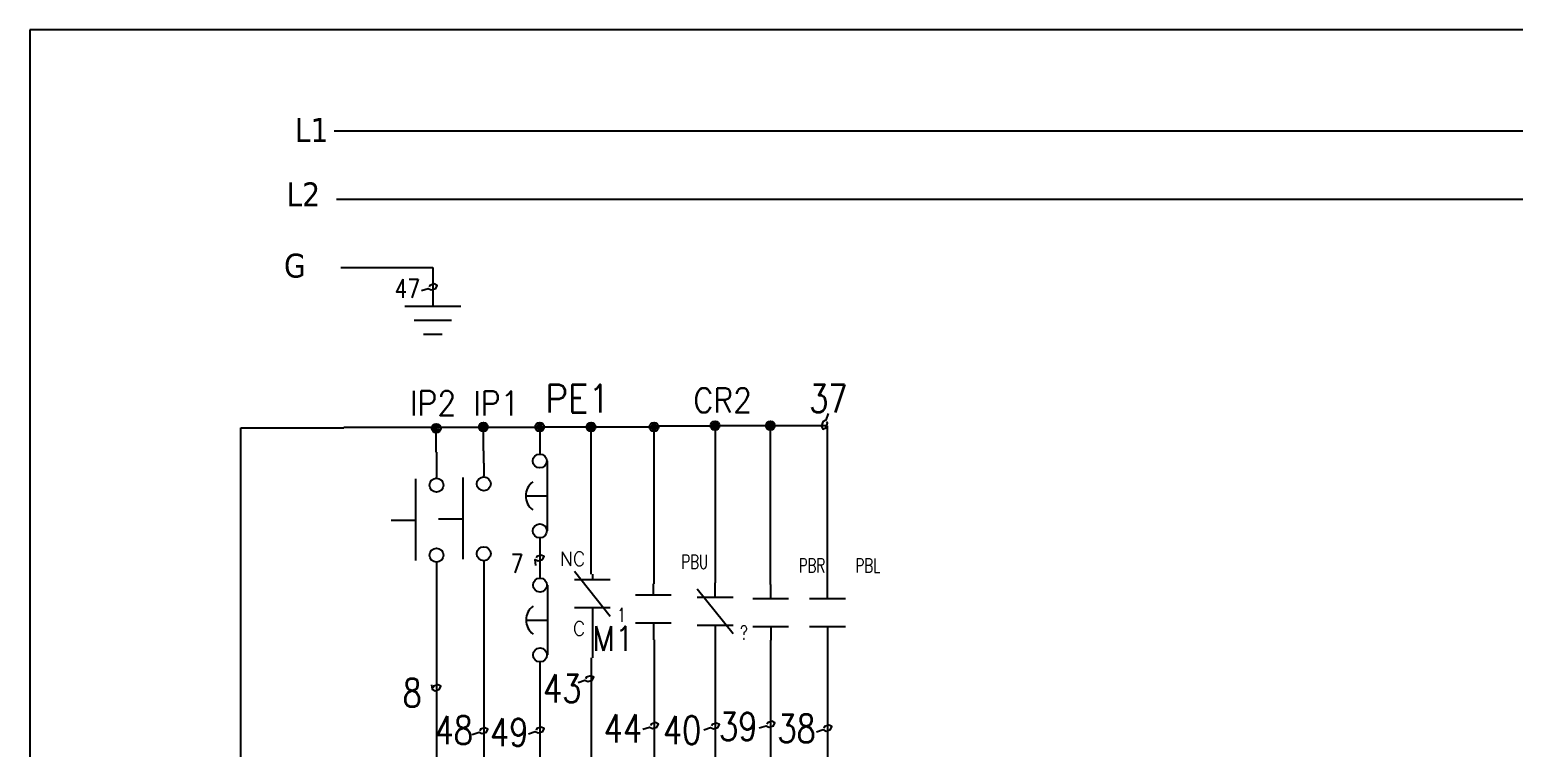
# Model space of a CAD drawing. Header units: millimetres. Extents: x 123.5 to 144.3, y 105.4 to 121.6.
# Drawn here: x 123.51 to 133.45, y 116.78 to 121.59 of the extents above; entities that cross this region are included whole.
import ezdxf
from ezdxf.enums import TextEntityAlignment as Align

# ---------------------------------------------------------------- set-up
doc = ezdxf.new("R2010")
doc.units = ezdxf.units.MM
for name, color, linetype in [('BLK_12AWG', 7, 'Continuous'), ('LOC', 8, 'Continuous'), ('SYMS', 7, 'Continuous'), ('TAGS', 250, 'Continuous'), ('TERMS', 250, 'Continuous'), ('WIREFIXED', 7, 'Continuous'), ('WIRES', 7, 'Continuous'), ('XREFCHILD', 134, 'Continuous')]:
    doc.layers.add(name, color=color, linetype=linetype)
doc.styles.get("Standard").update_dxf_attribs({"font": 'tahoma.ttf'})
doc.styles.add('WD', font='romans.shx')

# ---------------------------------------------------------------- blocks, each defined once
blk = doc.blocks.new('VPB12M')
for p, q in [((0.0343, -0.1562), (0.0343, 0.1562)), ((-0.0646, 0), (0.0343, 0))]:
    blk.add_line(p, q)
for centre in [(0, 0.1562), (0, -0.1562)]:
    blk.add_circle(centre, 0.0312)
blk.add_arc((0.0156, 0), 0.0781, 126.8699, 233.1301)
at = {"style": 'WD'}
for tag, p, width in [('INST', (0.1269, 0.3434), 0.7), ('LOC', (0.1269, 0.1738), 0.7), ('TAG1', (0.1269, 0.0175), 0.9), ('XREF', (0.1287, -0.1369), 0.7), ('DESC1', (0.1287, -0.2889), 0.7), ('DESC2', (0.1287, -0.4451), 0.7)]:
    blk.add_attdef(tag, p, '', height=0.125, dxfattribs=dict(at, width=width))
at = {"linetype": 'Continuous', "style": 'WD'}
for tag, height, flags, p in [('TERM01', 0.125, 8, (-0.055, 0.2066)), ('CAT', 0.01, 9, (-0.1109, -0.0731)), ('MFG', 0.01, 9, (-0.1109, -0.0881))]:
    blk.add_attdef(tag, text='', height=height, dxfattribs=dict(at, flags=flags)).set_placement(p, align=Align.RIGHT)
at = {"color": 7, "style": 'WD', "flags": 1}
for tag, p in [('X2TERM01', (0, 0.1875)), ('X8TERM02', (0, -0.1875))]:
    blk.add_attdef(tag, p, '', height=0.0125, dxfattribs=at)
at = {"color": 7, "style": 'WD'}
for tag, p in [('X4LINK', (-0.1406, 0)), ('X1LINK', (0.125, 0))]:
    blk.add_attdef(tag, p, '', height=0.01, dxfattribs=at)
at = {"style": 'WD'}
for tag, flags, p in [('CONTACT', 1, (-0.1109, -0.0531)), ('FAMILY', 9, (-0.1109, -0.0365))]:
    blk.add_attdef(tag, text='', height=0.01, dxfattribs=dict(at, flags=flags)).set_placement(p, align=Align.RIGHT)
at = {"linetype": 'Continuous', "style": 'WD', "flags": 9}
blk.add_attdef('ASSYCODE', text='', height=0.01, dxfattribs=at).set_placement((-0.1247, -0.1056), align=Align.CENTER)
at = {"linetype": 'Continuous', "style": 'WD', "flags": 8}
blk.add_attdef('TERM02', text='', height=0.125, dxfattribs=at).set_placement((-0.0407, -0.2134), align=Align.TOP_RIGHT)
blk = doc.blocks.new('WDDOT')
for radius in [0.03, 0.0187, 0.00929]:
    blk.add_circle((0, 0), radius)
blk = doc.blocks.new('VMS22')
at = {"linetype": 'Continuous'}
for p, q in [((-0.08, 0.1), (0.08, -0.1)), ((-0.08, 0.0625), (0.08, 0.0625)), ((-0.08, -0.0625), (0.08, -0.0625))]:
    blk.add_line(p, q, dxfattribs=at)
at = {"style": 'WD'}
for tag, p, height, width in [('INST', (0.125, 0.1785), 0.0625, 0.7), ('LOC', (0.125, 0.0938), 0.0625, 0.7), ('TAG2', (0.1095, -0.0393), 0.1094, 0.9), ('XREF', (0.1115, -0.1263), 0.0625, 0.7), ('DESC1', (0.1115, -0.2157), 0.0625, 0.7), ('DESC2', (0.1115, -0.3006), 0.0625, 0.7)]:
    blk.add_attdef(tag, p, '', height=height, dxfattribs=dict(at, width=width))
at = {"linetype": 'Continuous', "style": 'WD', "flags": 8}
blk.add_attdef('TERM01', text='', height=0.0625, dxfattribs=at).set_placement((-0.0312, 0.125), align=Align.RIGHT)
at = {"color": 7, "style": 'WD', "flags": 1}
for tag, p in [('X2TERM01', (0, 0.0625)), ('X8TERM02', (0, -0.0625))]:
    blk.add_attdef(tag, p, '', height=0.0109, dxfattribs=at)
at = {"style": 'WD'}
for tag, p, flags in [('FAMILY', (-0.1522, -0.001), 9), ('CONTACT', (-0.1522, -0.0177), 1)]:
    blk.add_attdef(tag, p, '', height=0.01, dxfattribs=dict(at, flags=flags))
at = {"color": 7, "style": 'WD'}
for tag, p in [('X4LINK', (-0.1406, 0)), ('X1LINK', (0.125, 0))]:
    blk.add_attdef(tag, p, '', height=0.01, dxfattribs=at)
at = {"linetype": 'Continuous', "style": 'WD', "flags": 8}
blk.add_attdef('TERM02', text='', height=0.0625, dxfattribs=at).set_placement((-0.0312, -0.125), align=Align.TOP_RIGHT)
blk = doc.blocks.new('WD_WNV')
at = {"style": 'WD', "flags": 1}
for tag, p in [('W01USER', (-0.0625, 0.0938)), ('W02USER', (-0.0625, 0.0859)), ('W03USER', (-0.0625, 0.0781)), ('W04USER', (-0.0625, 0.0703)), ('W05USER', (-0.0625, 0.0625)), ('W06USER', (-0.0625, 0.0547)), ('W07USER', (-0.0625, 0.0469)), ('W08USER', (-0.0625, 0.0391)), ('W09USER', (-0.0625, 0.0312)), ('W10USER', (-0.0625, 0.0234))]:
    blk.add_attdef(tag, text='', height=0.005, dxfattribs=at).set_placement(p, align=Align.CENTER)
at = {"linetype": 'Continuous', "style": 'WD', "width": 0.8}
blk.add_attdef('WIRENO', text='', height=0.125, dxfattribs=at).set_placement((-0.05, 0), align=Align.MIDDLE_RIGHT)
blk = doc.blocks.new('VCR22')
at = {"linetype": 'Continuous'}
for p, q in [((-0.08, 0.1), (0.08, -0.1)), ((-0.08, 0.0625), (0.08, 0.0625)), ((-0.08, -0.0625), (0.08, -0.0625))]:
    blk.add_line(p, q, dxfattribs=at)
at = {"style": 'WD'}
for tag, p, height, width in [('INST', (0.125, 0.1785), 0.0625, 0.7), ('LOC', (0.125, 0.0938), 0.0625, 0.7), ('TAG2', (0.1095, -0.0393), 0.1094, 0.9), ('XREF', (0.1115, -0.1263), 0.0625, 0.7), ('DESC1', (0.1115, -0.2157), 0.0625, 0.7), ('DESC2', (0.1115, -0.3006), 0.0625, 0.7)]:
    blk.add_attdef(tag, p, '', height=height, dxfattribs=dict(at, width=width))
at = {"linetype": 'Continuous', "style": 'WD', "flags": 8}
blk.add_attdef('TERM01', text='', height=0.0625, dxfattribs=at).set_placement((-0.0312, 0.125), align=Align.RIGHT)
at = {"color": 7, "style": 'WD', "flags": 1}
for tag, p in [('X2TERM01', (0, 0.0625)), ('X8TERM02', (0, -0.0625))]:
    blk.add_attdef(tag, p, '', height=0.0109, dxfattribs=at)
at = {"style": 'WD'}
for tag, p, flags in [('FAMILY', (-0.1522, -0.001), 9), ('CONTACT', (-0.1522, -0.0177), 1)]:
    blk.add_attdef(tag, p, '', height=0.01, dxfattribs=dict(at, flags=flags))
at = {"color": 7, "style": 'WD'}
for tag, p in [('X4LINK', (-0.1406, 0)), ('X1LINK', (0.125, 0))]:
    blk.add_attdef(tag, p, '', height=0.01, dxfattribs=at)
at = {"linetype": 'Continuous', "style": 'WD', "flags": 8}
blk.add_attdef('TERM02', text='', height=0.0625, dxfattribs=at).set_placement((-0.0312, -0.125), align=Align.TOP_RIGHT)
blk = doc.blocks.new('VPB11')
for p, q in [((-0.0938, 0.1849), (-0.0938, -0.1801)), ((-0.2022, 0), (-0.0938, 0))]:
    blk.add_line(p, q)
for centre in [(0, 0.1562), (0, -0.1562)]:
    blk.add_circle(centre, 0.0312)
at = {"style": 'WD'}
for tag, p, height, width in [('INST', (0.2188, 0.2879), 0.0625, 0.7), ('LOC', (0.2188, 0.2031), 0.0625, 0.7), ('TAG1', (0.1269, 0.0644), 0.1094, 0.9), ('XREF', (0.1287, -0.0275), 0.0625, 0.7), ('DESC1', (0.1287, -0.117), 0.0625, 0.7), ('DESC2', (0.1287, -0.2018), 0.0625, 0.7)]:
    blk.add_attdef(tag, p, '', height=height, dxfattribs=dict(at, width=width))
at = {"linetype": 'Continuous', "style": 'WD'}
for tag, height, flags, p in [('TERM01', 0.0625, 8, (-0.055, 0.2066)), ('CAT', 0.01, 9, (-0.1421, -0.0731)), ('MFG', 0.01, 9, (-0.1421, -0.0881))]:
    blk.add_attdef(tag, text='', height=height, dxfattribs=dict(at, flags=flags)).set_placement(p, align=Align.RIGHT)
at = {"color": 7, "style": 'WD', "flags": 1}
for tag, p in [('X2TERM01', (0, 0.1875)), ('X8TERM02', (0, -0.1875))]:
    blk.add_attdef(tag, p, '', height=0.0109, dxfattribs=at)
at = {"color": 7, "style": 'WD'}
for tag, p in [('X4LINK', (-0.2656, 0)), ('X1LINK', (0, 0))]:
    blk.add_attdef(tag, p, '', height=0.01, dxfattribs=at)
at = {"style": 'WD'}
for tag, flags, p in [('CONTACT', 1, (-0.1421, -0.0531)), ('FAMILY', 9, (-0.1421, -0.0365))]:
    blk.add_attdef(tag, text='', height=0.01, dxfattribs=dict(at, flags=flags)).set_placement(p, align=Align.RIGHT)
at = {"linetype": 'Continuous', "style": 'WD', "flags": 9}
blk.add_attdef('ASSYCODE', text='', height=0.01, dxfattribs=at).set_placement((-0.1551, -0.1064), align=Align.CENTER)
at = {"linetype": 'Continuous', "style": 'WD', "flags": 8}
blk.add_attdef('TERM02', text='', height=0.0625, dxfattribs=at).set_placement((-0.0407, -0.2134), align=Align.TOP_RIGHT)
blk = doc.blocks.new('WD_WNH')
at = {"linetype": 'Continuous', "style": 'WD', "width": 0.8}
blk.add_attdef('WIRENO', text='', height=0.125, dxfattribs=at).set_placement((0, 0.0625), align=Align.CENTER)
at = {"style": 'WD', "flags": 1}
for tag, p in [('W01USER', (0, 0.0781)), ('W02USER', (0, 0.0703)), ('W03USER', (0, 0.0625)), ('W04USER', (0, 0.0547)), ('W05USER', (0, 0.0469)), ('W06USER', (0, 0.0391)), ('W07USER', (0, 0.0312)), ('W08USER', (0, 0.0234)), ('W09USER', (0, 0.0156)), ('W10USER', (0, 0.0078))]:
    blk.add_attdef(tag, text='', height=0.005, dxfattribs=at).set_placement(p, align=Align.CENTER)
blk = doc.blocks.new('VCR21')
at = {"linetype": 'Continuous'}
for p, q in [((-0.08, 0.0625), (0.08, 0.0625)), ((-0.08, -0.0625), (0.08, -0.0625))]:
    blk.add_line(p, q, dxfattribs=at)
at = {"style": 'WD'}
for tag, p, height, width in [('INST', (0.125, 0.1785), 0.0625, 0.7), ('LOC', (0.125, 0.0938), 0.0625, 0.7), ('TAG2', (0.1269, -0.045), 0.1094, 0.9), ('XREF', (0.1287, -0.1369), 0.0625, 0.7), ('DESC1', (0.1287, -0.2264), 0.0625, 0.7), ('DESC2', (0.1287, -0.3112), 0.0625, 0.7)]:
    blk.add_attdef(tag, p, '', height=height, dxfattribs=dict(at, width=width))
at = {"linetype": 'Continuous', "style": 'WD', "width": 0.9, "flags": 8}
blk.add_attdef('TERM01', text='', height=0.0625, dxfattribs=at).set_placement((-0.0312, 0.125), align=Align.RIGHT)
at = {"color": 7, "style": 'WD', "flags": 1}
for tag, p in [('X2TERM01', (0, 0.0625)), ('X8TERM02', (0, -0.0625))]:
    blk.add_attdef(tag, p, '', height=0.0109, dxfattribs=at)
at = {"style": 'WD'}
for tag, p, flags in [('FAMILY', (-0.1808, 0.0031), 9), ('CONTACT', (-0.1808, -0.0135), 1)]:
    blk.add_attdef(tag, p, '', height=0.01, dxfattribs=dict(at, flags=flags))
at = {"color": 7, "style": 'WD'}
for tag, p in [('X4LINK', (-0.1406, 0)), ('X1LINK', (0.125, 0))]:
    blk.add_attdef(tag, p, '', height=0.01, dxfattribs=at)
at = {"linetype": 'Continuous', "style": 'WD', "width": 0.9, "flags": 8}
blk.add_attdef('TERM02', text='', height=0.0625, dxfattribs=at).set_placement((-0.0312, -0.125), align=Align.TOP_RIGHT)
blk = doc.blocks.new('VGND2')
for p, q in [((0.09375, 0), (-0.09375, 0)), ((-0.0625, -0.046875), (0.0625, -0.046875)), ((-0.03125, -0.09375), (0.03125, -0.09375))]:
    blk.add_line(p, q)
at = {"style": 'WD', "flags": 1}
blk.add_attdef('X2TERM01', (0, 0), '', height=0.01, dxfattribs=at)

msp = doc.modelspace()

# ---------------------------------------------------------------- linework, layer by layer
at = {"color": 7, "linetype": 'Continuous'}
for p, q in [((144.2555, 121.5905), (123.5055, 121.5905)), ((123.5055, 121.5905), (123.5055, 105.4055))]:
    msp.add_line(p, q, dxfattribs=at)
at = {"layer": 'BLK_12AWG'}
for p, q in [((125.5475, 120.9136), (143.9225, 120.9136)), ((125.5623, 120.4545), (143.9373, 120.4545))]:
    msp.add_line(p, q, dxfattribs=at)
at = {"layer": 'WIREFIXED'}
for points in [[(126.1335, 119.8418), (126.1789, 119.8569), (126.1987, 119.8471), (126.2283, 119.8569), (126.2382, 119.8767), (126.2184, 119.8866), (126.1888, 119.8767), (126.1838, 119.8668)], [(128.86, 119.0179), (128.8449, 118.9725), (128.8251, 118.9627), (128.8152, 118.933), (128.8251, 118.9132), (128.8449, 118.9231), (128.8547, 118.9528), (128.8498, 118.9626)], [(126.9, 118), (126.8964, 118.0399), (126.9161, 118.03), (126.9455, 118.0398), (126.9553, 118.0595), (126.9357, 118.0693), (126.9062, 118.0595), (126.9013, 118.0497)], [(127.1836, 117.2158), (127.2289, 117.231), (127.2487, 117.2211), (127.2783, 117.231), (127.2882, 117.2507), (127.2684, 117.2606), (127.2388, 117.2507), (127.2339, 117.2409)], [(126.2, 117.2), (126.2047, 117.1702), (126.2243, 117.1604), (126.2538, 117.1702), (126.2636, 117.1898), (126.2439, 117.1997), (126.2145, 117.1899), (126.2096, 117.1801)], [(126.4737, 116.8674), (126.5191, 116.8825), (126.5388, 116.8726), (126.5685, 116.8825), (126.5783, 116.9023), (126.5586, 116.9121), (126.5289, 116.9023), (126.524, 116.8924)], [(126.851, 116.8715), (126.8964, 116.8866), (126.9161, 116.8768), (126.9458, 116.8866), (126.9557, 116.9064), (126.9359, 116.9163), (126.9063, 116.9064), (126.9013, 116.8965)], [(127.6174, 116.9016), (127.6628, 116.9167), (127.6825, 116.9068), (127.7122, 116.9167), (127.722, 116.9365), (127.7023, 116.9464), (127.6726, 116.9365), (127.6677, 116.9266)], [(128.0266, 116.8987), (128.072, 116.9138), (128.0917, 116.9039), (128.1214, 116.9138), (128.1313, 116.9336), (128.1115, 116.9435), (128.0819, 116.9336), (128.0769, 116.9237)], [(128.3983, 116.9104), (128.4436, 116.9255), (128.4634, 116.9156), (128.493, 116.9255), (128.5029, 116.9452), (128.4832, 116.9551), (128.4535, 116.9452), (128.4486, 116.9354)], [(128.7812, 116.8848), (128.8265, 116.8999), (128.8463, 116.8901), (128.8759, 116.8999), (128.8858, 116.9197), (128.8661, 116.9296), (128.8364, 116.9197), (128.8315, 116.9098)]]:
    msp.add_lwpolyline(points, dxfattribs=at)
at = {"layer": 'WIRES'}
for p, q in [((125.593, 119.9974), (126.2085, 119.9974)), ((126.2085, 119.9974), (126.2085, 119.7363)), ((124.9223, 116.5022), (124.9223, 118.9211)), ((124.9223, 118.9211), (125.6118, 118.9211)), ((125.6118, 118.9276), (126.0743, 118.9276)), ((126.0743, 118.9276), (126.5487, 118.9276)), ((126.232, 118.7586), (126.232, 118.918)), ((126.5487, 118.7682), (126.5487, 118.9276)), ((126.5487, 118.9276), (126.926, 118.9276)), ((126.926, 118.9276), (126.926, 118.7468)), ((127.2707, 118.9276), (126.926, 118.9276)), ((127.2707, 117.942), (127.2707, 118.9276)), ((127.6924, 118.9276), (127.2707, 118.9276)), ((127.6924, 118.9359), (128.1016, 118.9359)), ((127.6924, 117.8767), (127.6924, 118.9276)), ((128.1016, 118.9359), (128.1016, 117.8842)), ((128.4733, 118.9359), (128.1016, 118.9359)), ((128.4733, 117.8729), (128.4733, 118.9359)), ((128.8562, 118.9359), (128.4733, 118.9359)), ((128.8562, 117.8617), (128.8562, 118.9359)), ((126.233, 118.7586), (126.233, 118.6746)), ((126.5497, 118.7682), (126.5497, 118.6842)), ((126.234, 118.6746), (126.234, 118.5906)), ((126.5508, 118.6842), (126.5508, 118.6002)), ((126.5508, 118.5939), (126.5508, 118.6002)), ((126.234, 118.5843), (126.234, 118.5906)), ((126.926, 118.1843), (126.926, 117.9152)), ((126.2343, 118.0218), (126.2343, 116.3384)), ((126.5511, 118.0314), (126.5511, 116.348)), ((127.2793, 117.942), (127.2793, 117.9045)), ((127.688, 117.8033), (127.688, 117.8767)), ((128.1024, 117.7866), (128.1024, 117.8842)), ((128.475, 117.7782), (128.475, 117.8729)), ((128.8559, 117.7782), (128.8559, 117.8617)), ((127.2793, 117.717), (127.2793, 117.3795)), ((127.688, 117.6158), (127.688, 117.5017)), ((128.1016, 117.5092), (128.1016, 116.3382)), ((128.1024, 117.5991), (128.1024, 117.5092)), ((128.475, 117.5907), (128.475, 117.4979)), ((128.8559, 117.5907), (128.8559, 117.4867)), ((127.6924, 117.5017), (127.6924, 116.3515)), ((128.4733, 117.4979), (128.4733, 116.3728)), ((128.8562, 117.4867), (128.8562, 116.333)), ((126.926, 117.3527), (126.926, 116.3797)), ((127.2707, 117.3795), (127.2707, 116.3135))]:
    msp.add_line(p, q, dxfattribs=at)

# ---------------------------------------------------------------- block references
at = {"layer": 'SYMS'}
for name, p, xscale, yscale, zscale in [('VGND2', (126.2085, 119.7363), 2, 2, 2), ('VPB12M', (126.9278, 117.634), 1.5, 1.5, 1.5)]:
    msp.add_blockref(name, p, dxfattribs=dict(at, xscale=xscale, yscale=yscale, zscale=zscale))
ref = msp.add_blockref('VPB12M', (126.926, 118.4655), dxfattribs=dict(at, xscale=1.5, yscale=1.5, zscale=1.5))
ref.add_attrib('TAG1', 'PE1', (126.9633, 119.0239), dxfattribs={"layer": 'TAGS', "height": 0.1875, "style": 'WD', "width": 0.9})
ref = msp.add_blockref('VPB11', (126.2336, 118.3031), dxfattribs=dict(at, xscale=1.5, yscale=1.5, zscale=1.5))
ref.add_attrib('TAG1', 'IP2', (126.0556, 119.0055), dxfattribs={"layer": 'TAGS', "height": 0.16406, "style": 'WD', "width": 0.9})
ref = msp.add_blockref('VPB11', (126.5504, 118.3127), dxfattribs=dict(at, xscale=1.5, yscale=1.5, zscale=1.5))
ref.add_attrib('TAG1', 'IP1', (126.4805, 119.0039), dxfattribs={"layer": 'TAGS', "height": 0.16406, "style": 'WD', "width": 0.9})
ref = msp.add_blockref('VCR22', (128.1024, 117.6929), dxfattribs=dict(at, xscale=1.5, yscale=1.5, zscale=1.5))
ref.add_attrib('XREF', '?', (128.2697, 117.5035), dxfattribs={"layer": 'XREFCHILD', "height": 0.0938, "style": 'WD', "width": 0.7})
ref.add_attrib('TAG2', 'CR2', (127.9571, 119.0241), dxfattribs={"layer": 'TAGS', "height": 0.16406, "style": 'WD', "width": 0.9})
for p in [(126.232, 118.918), (126.5487, 118.9276), (126.926, 118.9276), (127.2707, 118.9276), (127.6924, 118.9276), (128.1016, 118.9359), (128.4733, 118.9359)]:
    msp.add_blockref('WDDOT', p, dxfattribs=at)
ref = msp.add_blockref('VMS22', (127.2793, 117.8107), dxfattribs=dict(at, xscale=1.5, yscale=1.5, zscale=1.5))
ref.add_attrib('XREF', '1', (127.4466, 117.6214), dxfattribs={"layer": 'XREFCHILD', "height": 0.0938, "style": 'WD', "width": 0.7})
ref.add_attrib('TERM02', 'C', dxfattribs={"layer": 'TERMS', "linetype": 'Continuous', "height": 0.0938, "style": 'WD', "flags": 8}).set_placement((127.2324, 117.6232), align=Align.TOP_RIGHT)
ref.add_attrib('TERM01', 'NC', dxfattribs={"layer": 'TERMS', "linetype": 'Continuous', "height": 0.09375, "style": 'WD', "flags": 8}).set_placement((127.2324, 117.9982), align=Align.RIGHT)
ref.add_attrib('TAG2', 'M1', (127.2788, 117.4278), dxfattribs={"layer": 'TAGS', "height": 0.16406, "style": 'WD', "width": 0.9})
ref = msp.add_blockref('VCR21', (127.688, 117.7096), dxfattribs=dict(at, xscale=1.5, yscale=1.5, zscale=1.5))
ref.add_attrib('INST', 'PBU', (127.8755, 117.9774), dxfattribs={"layer": 'LOC', "height": 0.09375, "style": 'WD', "width": 0.7})
ref = msp.add_blockref('VCR21', (128.475, 117.6845), dxfattribs=dict(at, xscale=1.5, yscale=1.5, zscale=1.5))
ref.add_attrib('INST', 'PBR', (128.6625, 117.9523), dxfattribs={"layer": 'LOC', "height": 0.09375, "style": 'WD', "width": 0.7})
ref = msp.add_blockref('VCR21', (128.8559, 117.6845), dxfattribs=dict(at, xscale=1.5, yscale=1.5, zscale=1.5))
ref.add_attrib('INST', 'PBL', (129.0434, 117.9523), dxfattribs={"layer": 'LOC', "height": 0.09375, "style": 'WD', "width": 0.7})
at = {"layer": 'WIREFIXED'}
ref = msp.add_blockref('WD_WNV', (126.2085, 119.8668), dxfattribs=at)
ref.add_attrib('WIRENOF', '47', dxfattribs={"linetype": 'Continuous', "height": 0.125, "style": 'WD', "width": 0.8}).set_placement((126.123, 119.855), align=Align.MIDDLE_RIGHT)
ref = msp.add_blockref('WD_WNH', (128.8437, 118.8214), dxfattribs=dict(at, xscale=1.5, yscale=1.5, zscale=1.5))
ref.add_attrib('WIRENOF', '37', dxfattribs={"linetype": 'Continuous', "height": 0.1875, "style": 'WD', "width": 0.8}).set_placement((128.8615, 118.9686), align=Align.BOTTOM_CENTER)
ref = msp.add_blockref('WD_WNV', (126.926, 118.0498), dxfattribs=at)
ref.add_attrib('WIRENOF', '7', dxfattribs={"linetype": 'Continuous', "height": 0.125, "style": 'WD', "width": 0.8}).set_placement((126.8155, 118.0129), align=Align.MIDDLE_RIGHT)
ref = msp.add_blockref('WD_WNV', (126.3009, 117.2005), dxfattribs=dict(at, xscale=1.5, yscale=1.5, zscale=1.5))
ref.add_attrib('WIRENOF', '8', dxfattribs={"linetype": 'Continuous', "height": 0.1875, "style": 'WD', "width": 0.8}).set_placement((126.1351, 117.1452), align=Align.MIDDLE_RIGHT)
ref = msp.add_blockref('WD_WNV', (127.3341, 117.1919), dxfattribs=dict(at, xscale=1.5, yscale=1.5, zscale=1.5))
ref.add_attrib('WIRENOF', '43', dxfattribs={"linetype": 'Continuous', "height": 0.1875, "style": 'WD', "width": 0.8}).set_placement((127.2057, 117.1741), align=Align.MIDDLE_RIGHT)
ref = msp.add_blockref('WD_WNV', (128.5144, 116.9389), dxfattribs=dict(at, xscale=1.5, yscale=1.5, zscale=1.5))
ref.add_attrib('WIRENOF', '39', dxfattribs={"linetype": 'Continuous', "height": 0.1875, "style": 'WD', "width": 0.8}).set_placement((128.386, 116.9211), align=Align.MIDDLE_RIGHT)
ref = msp.add_blockref('WD_WNV', (126.6062, 116.914), dxfattribs=dict(at, xscale=1.5, yscale=1.5, zscale=1.5))
ref.add_attrib('WIRENOF', '48', dxfattribs={"linetype": 'Continuous', "height": 0.1875, "style": 'WD', "width": 0.8}).set_placement((126.4779, 116.8962), align=Align.MIDDLE_RIGHT)
ref = msp.add_blockref('WD_WNV', (126.9782, 116.899), dxfattribs=dict(at, xscale=1.5, yscale=1.5, zscale=1.5))
ref.add_attrib('WIRENOF', '49', dxfattribs={"linetype": 'Continuous', "height": 0.1875, "style": 'WD', "width": 0.8}).set_placement((126.8498, 116.8812), align=Align.MIDDLE_RIGHT)
ref = msp.add_blockref('WD_WNV', (127.7406, 116.924), dxfattribs=dict(at, xscale=1.5, yscale=1.5, zscale=1.5))
ref.add_attrib('WIRENOF', '44', dxfattribs={"linetype": 'Continuous', "height": 0.1875, "style": 'WD', "width": 0.8}).set_placement((127.6122, 116.9062), align=Align.MIDDLE_RIGHT)
ref = msp.add_blockref('WD_WNV', (128.1375, 116.914), dxfattribs=dict(at, xscale=1.5, yscale=1.5, zscale=1.5))
ref.add_attrib('WIRENOF', '40', dxfattribs={"linetype": 'Continuous', "height": 0.1875, "style": 'WD', "width": 0.8}).set_placement((128.0091, 116.8962), align=Align.MIDDLE_RIGHT)
ref = msp.add_blockref('WD_WNV', (128.9056, 116.924), dxfattribs=dict(at, xscale=1.5, yscale=1.5, zscale=1.5))
ref.add_attrib('WIRENOF', '38', dxfattribs={"linetype": 'Continuous', "height": 0.1875, "style": 'WD', "width": 0.8}).set_placement((128.7772, 116.9062), align=Align.MIDDLE_RIGHT)

# ---------------------------------------------------------------- texts
at = {"char_height": 0.16, "attachment_point": 1}
for s, insert in [('L1', (125.2837, 120.9983)), ('L2', (125.2281, 120.567)), ('G', (125.2107, 120.0893))]:
    msp.add_mtext_dynamic_manual_height_columns(s, width=0.371937, gutter_width=0.05, heights=[0], dxfattribs=dict(at, insert=insert))

doc.saveas('drawing.dxf')
